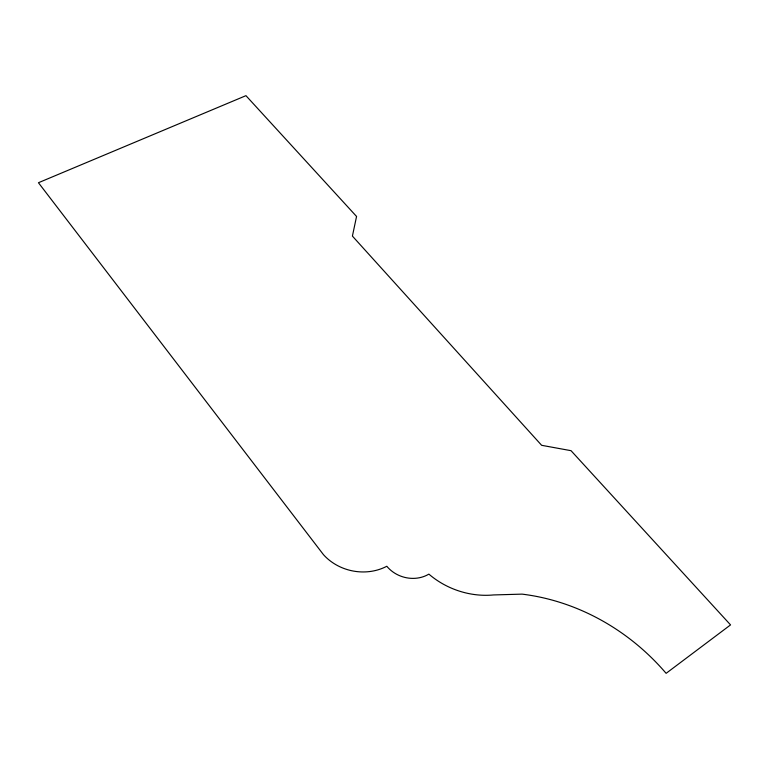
<?xml version="1.0" encoding="UTF-8"?>
<svg xmlns="http://www.w3.org/2000/svg" width="769" height="769" viewBox="0 0 769 769"><rect width="100%" height="100%" fill="white"/><g stroke="black" fill="none" stroke-linecap="round" stroke-linejoin="round"><path stroke-width="1.15" d="M356.556 216.454L352.413 236.093L541.636 445.309L571.031 450.682L730.55 624.899L666.117 673.336A215.647 194.278 49.5 0 0 522.084 594.129L493.458 594.946A76.631 65.817 22 0 1 428.871 574.116A30.808 27.223 18 0 1 386.807 566.263A48.658 42.929 12.3 0 1 323.47 554.67L38.45 182.724L245.955 95.664L356.556 216.454"/></g></svg>
